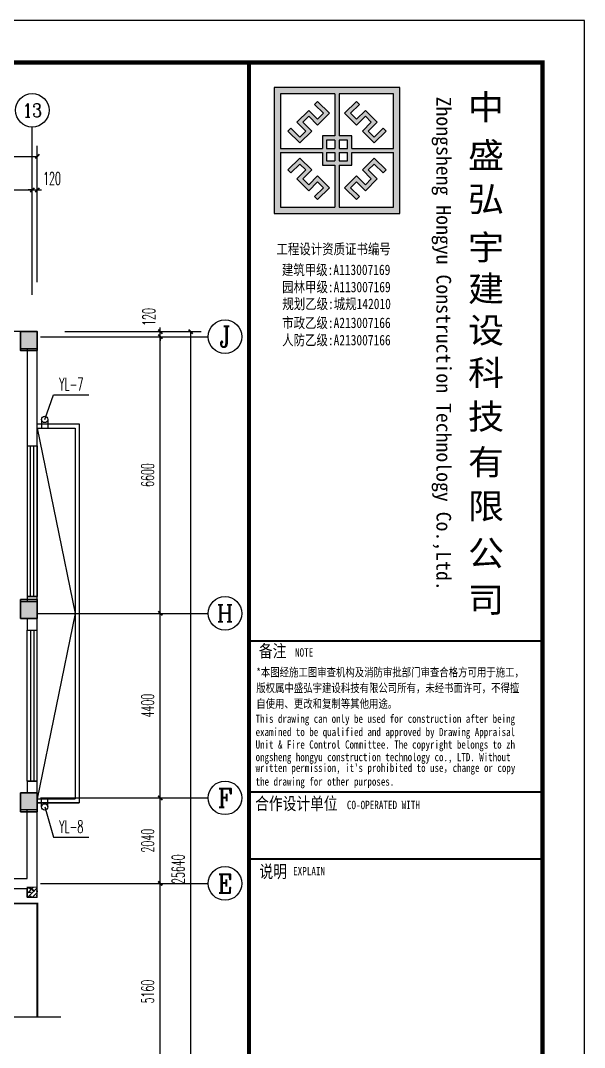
# Model space of a CAD drawing. Header units: inches. Extents: x -1293886 to -986005, y -15154 to 203628.
# Drawn here: x -1123505 to -1110058, y 2354 to 26846 of the extents above; entities that cross this region are included whole.
import ezdxf
from ezdxf.enums import TextEntityAlignment as Align

# ---------------------------------------------------------------- set-up
doc = ezdxf.new("R2010")
doc.units = ezdxf.units.IN
doc.header["$LTSCALE"] = 100
doc.header["$MEASUREMENT"] = 0
doc.linetypes.add('W_P', pattern=[7, 6, -1])
doc.layers.get('0').update_dxf_attribs({"color": 252})
for name, color, linetype in [('AXIS_TEXT', 7, 'Continuous'), ('PUB_HATCH', 8, 'Continuous'), ('PUB_WALL', 9, 'Continuous'), ('TK', 142, 'Continuous'), ('W_DIM', 4, 'Continuous'), ('WP_Y', 6, 'W_P'), ('WP_Y_LGBH', 4, 'Continuous')]:
    doc.layers.add(name, color=color, linetype=linetype)
doc.layers.add('COLU', color=2, linetype='Continuous', lineweight=30)
doc.layers.add('COLU-HATCH', color=7, linetype='Continuous', lineweight=25, true_color=0x5b5b5b)
doc.styles.add('_TCH_AXIS', font='COMPLEX', dxfattribs={"bigfont": 'GBCBIG'})
doc.styles.add('COMPLEX', font='COMPLEX')
doc.styles.add('DIM_FONT', font='bzxw.shx', dxfattribs={"width": 0.55, "bigfont": 'bzhz.shx'})
doc.styles.add('HYZT1', font='SimSun.ttf', dxfattribs={"width": 0.8})
doc.styles.add('HYZT2', font='SIMHEI.TTF', dxfattribs={"width": 0.8})
doc.styles.add('HZ', font='SIMPLEX.SHX', dxfattribs={"width": 0.55, "bigfont": 'HZTXT.SHX'})
doc.styles.add('HZ2', font='ROMAND.SHX', dxfattribs={"width": 0.7, "bigfont": 'HZTXT.SHX'})
doc.styles.get("Standard").update_dxf_attribs({"font": 'txt.shx', "bigfont": 'bzhz.shx'})
doc.dimstyles.new('DIMN', dxfattribs={"dimtxt": 300, "dimasz": 100, "dimexe": 250, "dimexo": 300, "dimgap": 150, "dimtad": 1, "dimdec": 0, "dimzin": 0, "dimdsep": 46, "dimtxsty": 'DIM_FONT', "dimblk": 'ARCHTICK', "dimcen": 0.09, "dimclrt": 7, "dimazin": 2, "dimtfac": 1, "dimtdec": 0, "dimtix": 1, "dimtmove": 2, "dimatfit": 3, "dimldrblk": 'ARCHTICK', "dimfxl": 0, "dimtolj": 1, "dimtzin": 0, "dimarcsym": 0})

# ---------------------------------------------------------------- blocks, each defined once
blk = doc.blocks.new('A$C34B85FCC')
at = {"layer": 'COLU-HATCH', "transparency": 33554687}
for points in [[(39140, 25250), (39140, 25700), (38740, 25700), (38740, 25250)], [(39140, 18860), (39140, 19310), (38740, 19310), (38740, 18860)], [(39140, 14250), (39140, 14700), (38740, 14700), (38740, 14250)]]:
    blk.add_hatch(color=256, dxfattribs=at).paths.add_polyline_path(points, flags=0)
at = {"layer": 'PUB_WALL'}
h = blk.add_hatch(dxfattribs=at)
h.set_pattern_fill('钢筋混凝土', color=256, scale=30)
h.set_pattern_definition([(45, (-1484153.734, 913765.92), (-53.0330086, 53.0330086), []), (50, (-1484153.73, 913765.92), (215.178055, -18.82564), [22.5, -247.5]), (355, (-1484153.73, 913765.92), (-41.6254, 225.65764), [18, -198]), (100.4514, (-1484135.8, 913764.35), (173.552815, 206.831863), [19.122057, -210.342634]), (46.1842, (-1484153.73, 913825.92), (320.172315, -49.655704), [33.75, -371.25]), (96.6356, (-1484127.05, 913821.78), (280.39881, 292.23536), [28.683086, -315.5139]), (351.1842, (-1484153.73, 913825.92), (280.398584, 292.23558), [27, -297]), (21, (-1484123.73, 913810.92), (179.072116, -120.785667), [22.5, -247.5]), (326, (-1484123.73, 913810.92), (72.9946, 217.545014), [18, -198]), (71.4514, (-1484108.81, 913800.86), (252.066789, 96.75915), [19.122057, -210.342634]), (37.5, (-1484153.734, 913765.92), (3.6479566, 99.868156), [0, -195.6, 0, -201, 0, -198.75]), (7.5, (-1484153.73, 913765.92), (78.920861, 118.3235136), [0, -114.6, 0, -191.1, 0, -75.75]), (327.5, (-1484220.634, 913765.92), (160.146731, -6.7664615), [0, -75, 0, -234, 0, -310.5]), (317.5, (-1484250.63, 913765.92), (174.955851, 30.031495), [0, -97.5, 0, -155.4, 0, -220.5])])
h.paths.add_polyline_path([(39209, 12210), (38900, 12210)])
h.paths.add_polyline_path([(39140, 12450), (38900, 12450), (38900, 12210), (39140, 12210)])
at = {"layer": 'COLU'}
for points in [[(39140, 25250), (39140, 25700), (38740, 25700), (38740, 25250)], [(39140, 18860), (39140, 19310), (38740, 19310), (38740, 18860)], [(39140, 14250), (39140, 14700), (38740, 14700), (38740, 14250)]]:
    blk.add_lwpolyline(points, close=True, dxfattribs=at)
at = {"layer": 'PUB_WALL', "const_width": 20}
blk.add_lwpolyline([(38900, 12210), (39140, 12210), (39140, 12450), (38900, 12450)], close=True, dxfattribs=at)
blk = doc.blocks.new('_ArchTick')
at = {"color": 0, "linetype": 'ByBlock', "const_width": 0.4}
blk.add_lwpolyline([(-0.5, -0.5), (0.5, 0.5)], dxfattribs=at)
blk = doc.blocks.new('*D295')
at = {"color": 0, "lineweight": -2}
for p, q in [((-1122373, 6266), (-1119923, 6266)), ((-1120173, 1106), (-1120173, 6266)), ((-1122373, 1106), (-1119923, 1106))]:
    blk.add_line(p, q, dxfattribs=at)
at = {"layer": 'Defpoints', "color": 0}
for p in [(-1122673, 6266), (-1120173, 6266), (-1122673, 1106)]:
    blk.add_point(p, dxfattribs=at)
at = {"color": 0, "lineweight": -2, "xscale": 100, "yscale": 100, "zscale": 100}
for p, rotation in [((-1120173, 6266), 90), ((-1120173, 1106), 270)]:
    blk.add_blockref('_ArchTick', p, dxfattribs=dict(at, rotation=rotation))
at = {"color": 7, "insert": (-1120473, 3686), "char_height": 300, "attachment_point": 5, "rotation": 90, "style": 'HZ'}
blk.add_mtext('\\A1;5160', dxfattribs=at)
blk = doc.blocks.new('*D296')
at = {"color": 0, "lineweight": -2}
for p, q in [((-1122373, 8306), (-1119923, 8306)), ((-1120173, 6266), (-1120173, 8306)), ((-1122373, 6266), (-1119923, 6266))]:
    blk.add_line(p, q, dxfattribs=at)
at = {"layer": 'Defpoints', "color": 0}
for p in [(-1122673, 8306), (-1120173, 8306), (-1122673, 6266)]:
    blk.add_point(p, dxfattribs=at)
at = {"color": 0, "lineweight": -2, "xscale": 100, "yscale": 100, "zscale": 100}
for p, rotation in [((-1120173, 8306), 90), ((-1120173, 6266), 270)]:
    blk.add_blockref('_ArchTick', p, dxfattribs=dict(at, rotation=rotation))
at = {"color": 7, "insert": (-1120473, 7286), "char_height": 300, "attachment_point": 5, "rotation": 90, "style": 'HZ'}
blk.add_mtext('\\A1;2040', dxfattribs=at)
blk = doc.blocks.new('*D297')
at = {"color": 0, "lineweight": -2}
for p, q in [((-1122373, 12706), (-1119923, 12706)), ((-1120173, 8306), (-1120173, 12706)), ((-1122373, 8306), (-1119923, 8306))]:
    blk.add_line(p, q, dxfattribs=at)
at = {"layer": 'Defpoints', "color": 0}
for p in [(-1122673, 12706), (-1120173, 12706), (-1122673, 8306)]:
    blk.add_point(p, dxfattribs=at)
at = {"color": 0, "lineweight": -2, "xscale": 100, "yscale": 100, "zscale": 100}
for p, rotation in [((-1120173, 12706), 90), ((-1120173, 8306), 270)]:
    blk.add_blockref('_ArchTick', p, dxfattribs=dict(at, rotation=rotation))
at = {"color": 7, "insert": (-1120473, 10506), "char_height": 300, "attachment_point": 5, "rotation": 90, "style": 'HZ'}
blk.add_mtext('\\A1;4400', dxfattribs=at)
blk = doc.blocks.new('*D298')
at = {"color": 0, "lineweight": -2}
for p, q in [((-1122373, 19306), (-1119923, 19306)), ((-1120173, 12706), (-1120173, 19306)), ((-1122373, 12706), (-1119923, 12706))]:
    blk.add_line(p, q, dxfattribs=at)
at = {"layer": 'Defpoints', "color": 0}
for p in [(-1122673, 19306), (-1120173, 19306), (-1122673, 12706)]:
    blk.add_point(p, dxfattribs=at)
at = {"color": 0, "lineweight": -2, "xscale": 100, "yscale": 100, "zscale": 100}
for p, rotation in [((-1120173, 19306), 90), ((-1120173, 12706), 270)]:
    blk.add_blockref('_ArchTick', p, dxfattribs=dict(at, rotation=rotation))
at = {"color": 7, "insert": (-1120473, 16006), "char_height": 300, "attachment_point": 5, "rotation": 90, "style": 'HZ'}
blk.add_mtext('\\A1;6600', dxfattribs=at)
blk = doc.blocks.new('*D299')
at = {"color": 0, "lineweight": -2}
for p, q in [((-1122373, 19426), (-1119923, 19426)), ((-1120173, 19426), (-1120173, 19526)), ((-1120173, 19306), (-1120173, 19426)), ((-1122373, 19306), (-1119923, 19306)), ((-1120173, 19306), (-1120173, 19206))]:
    blk.add_line(p, q, dxfattribs=at)
at = {"layer": 'Defpoints', "color": 0}
for p in [(-1122673, 19426), (-1120173, 19426), (-1122673, 19306)]:
    blk.add_point(p, dxfattribs=at)
at = {"color": 0, "lineweight": -2, "xscale": 100, "yscale": 100, "zscale": 100}
for p, rotation in [((-1120173, 19426), 270), ((-1120173, 19306), 90)]:
    blk.add_blockref('_ArchTick', p, dxfattribs=dict(at, rotation=rotation))
at = {"color": 7, "insert": (-1120448, 19776), "char_height": 300, "attachment_point": 5, "rotation": 90, "style": 'HZ'}
blk.add_mtext('\\A1;120', dxfattribs=at)
blk = doc.blocks.new('*D300')
at = {"color": 0, "lineweight": -2}
for p, q in [((-1122446, 19426), (-1119196, 19426)), ((-1119446, -6214), (-1119446, 19426)), ((-1122446, -6214), (-1119196, -6214))]:
    blk.add_line(p, q, dxfattribs=at)
at = {"layer": 'Defpoints', "color": 0}
for p in [(-1122746, 19426), (-1119446, 19426), (-1122746, -6214)]:
    blk.add_point(p, dxfattribs=at)
at = {"color": 0, "lineweight": -2, "xscale": 100, "yscale": 100, "zscale": 100}
for p, rotation in [((-1119446, 19426), 90), ((-1119446, -6214), 270)]:
    blk.add_blockref('_ArchTick', p, dxfattribs=dict(at, rotation=rotation))
at = {"color": 7, "insert": (-1119746, 6606), "char_height": 300, "attachment_point": 5, "rotation": 90, "style": 'HZ'}
blk.add_mtext('\\A1;25640', dxfattribs=at)
blk = doc.blocks.new('*D321')
at = {"color": 0, "lineweight": -2}
for p, q in [((-1128325, 20606), (-1128325, 23056)), ((-1123225, 20606), (-1123225, 23056)), ((-1128325, 22806), (-1123225, 22806))]:
    blk.add_line(p, q, dxfattribs=at)
at = {"layer": 'Defpoints', "color": 0}
for p in [(-1123225, 22806), (-1128325, 20306), (-1123225, 20306)]:
    blk.add_point(p, dxfattribs=at)
at = {"color": 0, "lineweight": -2, "xscale": 100, "yscale": 100, "zscale": 100, "rotation": 180}
blk.add_blockref('_ArchTick', (-1128325, 22806), dxfattribs=at)
at = {"color": 0, "lineweight": -2, "xscale": 100, "yscale": 100, "zscale": 100}
blk.add_blockref('_ArchTick', (-1123225, 22806), dxfattribs=at)
at = {"color": 7, "insert": (-1125775, 23106), "char_height": 300, "attachment_point": 5, "style": 'HZ'}
blk.add_mtext('\\A1;5100', dxfattribs=at)
blk = doc.blocks.new('*D322')
at = {"color": 0, "lineweight": -2}
for p, q in [((-1123225, 20606), (-1123225, 23056)), ((-1123105, 20606), (-1123105, 23056)), ((-1123225, 22806), (-1123325, 22806)), ((-1123225, 22806), (-1123105, 22806)), ((-1123105, 22806), (-1123005, 22806))]:
    blk.add_line(p, q, dxfattribs=at)
at = {"layer": 'Defpoints', "color": 0}
for p in [(-1123105, 22806), (-1123225, 20306), (-1123105, 20306)]:
    blk.add_point(p, dxfattribs=at)
at = {"color": 0, "lineweight": -2, "xscale": 100, "yscale": 100, "zscale": 100}
blk.add_blockref('_ArchTick', (-1123225, 22806), dxfattribs=at)
at = {"color": 0, "lineweight": -2, "xscale": 100, "yscale": 100, "zscale": 100, "rotation": 180}
blk.add_blockref('_ArchTick', (-1123105, 22806), dxfattribs=at)
at = {"color": 7, "insert": (-1122755, 23081), "char_height": 300, "attachment_point": 5, "style": 'HZ'}
blk.add_mtext('\\A1;120', dxfattribs=at)
blk = doc.blocks.new('*D323')
at = {"color": 0, "lineweight": -2}
for p, q in [((-1162245, 20606), (-1162245, 23856)), ((-1123105, 20606), (-1123105, 23856)), ((-1162245, 23606), (-1123105, 23606))]:
    blk.add_line(p, q, dxfattribs=at)
at = {"layer": 'Defpoints', "color": 0}
for p in [(-1123105, 23606), (-1162245, 20306), (-1123105, 20306)]:
    blk.add_point(p, dxfattribs=at)
at = {"color": 0, "lineweight": -2, "xscale": 100, "yscale": 100, "zscale": 100, "rotation": 180}
blk.add_blockref('_ArchTick', (-1162245, 23606), dxfattribs=at)
at = {"color": 0, "lineweight": -2, "xscale": 100, "yscale": 100, "zscale": 100}
blk.add_blockref('_ArchTick', (-1123105, 23606), dxfattribs=at)
at = {"color": 7, "insert": (-1142675, 23906), "char_height": 300, "attachment_point": 5, "style": 'HZ'}
blk.add_mtext('\\A1;39140', dxfattribs=at)
blk = doc.blocks.new('_AXISO')
blk.add_circle((0, 0), 0.5)
at = {"layer": 'AXIS_TEXT', "style": 'COMPLEX', "width": 1.041667}
blk.add_attdef('A', text='', height=0.56, dxfattribs=at).set_placement((-0.25, -0.28), (0.25, -0.28), align=Align.FIT)
blk = doc.blocks.new('_FZH')
blk.add_lwpolyline([(-0.5, -0.5), (0.5, -0.5), (0.5, 0.5), (-0.5, 0.5)], close=True)
at = {"layer": 'PUB_HATCH'}
blk.add_solid([(-0.5, -0.5), (0.5, -0.5), (-0.5, 0.5), (0.5, 0.5)], dxfattribs=at)
blk = doc.blocks.new('$TCHSYS$WIN2D')
for p, q in [((-0.5, 0.5), (0.5, 0.5)), ((-0.5, 0.5), (-0.5, -0.5)), ((0.5, 0.5), (0.5, -0.5)), ((0.5, 0.1667), (-0.5, 0.1667)), ((0.5, -0.1667), (-0.5, -0.1667)), ((-0.5, -0.5), (0.5, -0.5))]:
    blk.add_line(p, q)
blk = doc.blocks.new('A$C05385F37')
at = {"layer": 'TK'}
h = blk.add_hatch(color=256, dxfattribs=at)
h.paths.add_polyline_path([(-4400, -1600), (-7400, -1600), (-7400, -4600), (-4400, -4600)])
h.paths.add_polyline_path([(-4550, -3150), (-4550, -4450), (-5850, -4450), (-5850, -3450), (-5550, -3450), (-5550, -3150)], flags=16)
h.paths.add_polyline_path([(-4550, -3050), (-5550, -3050), (-5550, -2750), (-5850, -2750), (-5850, -1750), (-4550, -1750)], flags=16)
h.paths.add_polyline_path([(-4730, -3563), (-4801, -3634), (-5013, -3422), (-5154, -3563), (-4943, -3775), (-5225, -4058), (-5437, -3846), (-5578, -3987), (-5366, -4199), (-5437, -4270), (-5720, -3987), (-5437, -3704), (-5225, -3917), (-5084, -3775), (-5296, -3563), (-5013, -3280)], flags=0)
h.paths.add_polyline_path([(-5013, -2920), (-5296, -2637), (-5084, -2425), (-5225, -2283), (-5437, -2496), (-5720, -2213), (-5437, -1930), (-5366, -2001), (-5578, -2213), (-5437, -2354), (-5225, -2142), (-4943, -2425), (-5154, -2637), (-5013, -2778), (-4801, -2566), (-4730, -2637)], flags=0)
h.paths.add_polyline_path([(-5650, -3150), (-5650, -3350), (-5850, -3350), (-5850, -3150)], flags=16)
h.paths.add_polyline_path([(-5650, -3050), (-5850, -3050), (-5850, -2850), (-5650, -2850)], flags=16)
h.paths.add_polyline_path([(-5950, -3150), (-5950, -3350), (-6150, -3350), (-6150, -3150)], flags=16)
h.paths.add_polyline_path([(-5950, -3050), (-6150, -3050), (-6150, -2850), (-5950, -2850)], flags=16)
h.paths.add_polyline_path([(-5950, -3450), (-5950, -4450), (-7250, -4450), (-7250, -3150), (-6250, -3150), (-6250, -3450)], flags=16)
h.paths.add_polyline_path([(-5950, -2750), (-6250, -2750), (-6250, -3050), (-7250, -3050), (-7250, -1750), (-5950, -1750)], flags=16)
h.paths.add_polyline_path([(-6080, -3987), (-6363, -4270), (-6434, -4199), (-6222, -3987), (-6363, -3846), (-6575, -4058), (-6857, -3775), (-6646, -3563), (-6787, -3422), (-6999, -3634), (-7070, -3563), (-6787, -3280), (-6504, -3563), (-6716, -3775), (-6575, -3917), (-6363, -3704)], flags=0)
h.paths.add_polyline_path([(-6080, -2213), (-6363, -2496), (-6575, -2283), (-6716, -2425), (-6504, -2637), (-6787, -2920), (-7070, -2637), (-6999, -2566), (-6787, -2778), (-6646, -2637), (-6857, -2425), (-6575, -2142), (-6363, -2354), (-6222, -2213), (-6434, -2001), (-6363, -1930)], flags=0)
for points in [[(-6575, -2283), (-6363, -2496), (-6080, -2213), (-6363, -1930), (-6434, -2001), (-6222, -2213), (-6363, -2354), (-6575, -2142), (-6857, -2425), (-6646, -2637), (-6787, -2778), (-6999, -2566), (-7070, -2637), (-6787, -2920), (-6504, -2637), (-6716, -2425)], [(-5084, -2425), (-5296, -2637), (-5013, -2920), (-4730, -2637), (-4801, -2566), (-5013, -2778), (-5154, -2637), (-4943, -2425), (-5225, -2142), (-5437, -2354), (-5578, -2213), (-5366, -2001), (-5437, -1930), (-5720, -2213), (-5437, -2496), (-5225, -2283)], [(-6716, -3775), (-6504, -3563), (-6787, -3280), (-7070, -3563), (-6999, -3634), (-6787, -3422), (-6646, -3563), (-6857, -3775), (-6575, -4058), (-6363, -3846), (-6222, -3987), (-6434, -4199), (-6363, -4270), (-6080, -3987), (-6363, -3704), (-6575, -3917)], [(-5225, -3917), (-5437, -3704), (-5720, -3987), (-5437, -4270), (-5366, -4199), (-5578, -3987), (-5437, -3846), (-5225, -4058), (-4943, -3775), (-5154, -3563), (-5013, -3422), (-4801, -3634), (-4730, -3563), (-5013, -3280), (-5296, -3563), (-5084, -3775)]]:
    blk.add_hatch(color=256, dxfattribs=at).paths.add_polyline_path(points)
for p, q in [((-8000, -1000), (-1000, -1000)), ((-1000, -1000), (-1000, -26100)), ((-5950, -1750), (-5950, -2750)), ((-5850, -1750), (-5850, -2750)), ((-5950, -2850), (-5950, -3050)), ((-5850, -2850), (-5850, -3050)), ((-7250, -3050), (-6250, -3050)), ((-7250, -3150), (-6250, -3150)), ((-6150, -3050), (-5950, -3050)), ((-6150, -3150), (-5950, -3150)), ((-5950, -3150), (-5950, -3350)), ((-5850, -3050), (-5650, -3050)), ((-5850, -3150), (-5650, -3150)), ((-5850, -3150), (-5850, -3350)), ((-5550, -3050), (-4550, -3050)), ((-5550, -3150), (-4550, -3150)), ((-5950, -3450), (-5950, -4450)), ((-5850, -3450), (-5850, -4450)), ((-8000, -14800), (-1000, -14800))]:
    blk.add_line(p, q, dxfattribs=at)
for points, const_width in [([(-8000, -1000), (-8000, -41000)], 100), ([(-8000, -14800), (-1000, -14800)], 50), ([(-1000, -18400), (-8000, -18400)], 50), ([(-1000, -20000), (-8000, -20000)], 50)]:
    blk.add_lwpolyline(points, dxfattribs=dict(at, const_width=const_width))
for points in [[(-7400, -4600), (-4400, -4600), (-4400, -1600), (-7400, -1600)], [(-6504, -2637), (-6787, -2920), (-7070, -2637), (-6999, -2566), (-6787, -2778), (-6646, -2637), (-6857, -2425), (-6575, -2142), (-6363, -2354), (-6222, -2213), (-6434, -2001), (-6363, -1930), (-6080, -2213), (-6363, -2496), (-6575, -2283), (-6716, -2425)], [(-5296, -2637), (-5013, -2920), (-4730, -2637), (-4801, -2566), (-5013, -2778), (-5154, -2637), (-4943, -2425), (-5225, -2142), (-5437, -2354), (-5578, -2213), (-5366, -2001), (-5437, -1930), (-5720, -2213), (-5437, -2496), (-5225, -2283), (-5084, -2425)], [(-6504, -3563), (-6787, -3280), (-7070, -3563), (-6999, -3634), (-6787, -3422), (-6646, -3563), (-6857, -3775), (-6575, -4058), (-6363, -3846), (-6222, -3987), (-6434, -4199), (-6363, -4270), (-6080, -3987), (-6363, -3704), (-6575, -3917), (-6716, -3775)], [(-5296, -3563), (-5013, -3280), (-4730, -3563), (-4801, -3634), (-5013, -3422), (-5154, -3563), (-4943, -3775), (-5225, -4058), (-5437, -3846), (-5578, -3987), (-5366, -4199), (-5437, -4270), (-5720, -3987), (-5437, -3704), (-5225, -3917), (-5084, -3775)]]:
    blk.add_lwpolyline(points, close=True, dxfattribs=at)
for points in [[(-5950, -1750), (-7250, -1750), (-7250, -3050)], [(-4550, -3050), (-4550, -1750), (-5850, -1750)], [(-5950, -2750), (-6250, -2750), (-6250, -3050)], [(-5950, -2850), (-6150, -2850), (-6150, -3050)], [(-5550, -3050), (-5550, -2750), (-5850, -2750)], [(-5650, -3050), (-5650, -2850), (-5850, -2850)], [(-7250, -3150), (-7250, -4450), (-5950, -4450)], [(-6250, -3150), (-6250, -3450), (-5950, -3450)], [(-6150, -3150), (-6150, -3350), (-5950, -3350)], [(-5850, -4450), (-4550, -4450), (-4550, -3150)], [(-5850, -3350), (-5650, -3350), (-5650, -3150)], [(-5850, -3450), (-5550, -3450), (-5550, -3150)]]:
    blk.add_lwpolyline(points, dxfattribs=at)
for s, height, style, width, p in [('中', 600, 'HYZT2', 1.05, (-2778, -2366)), ('盛', 600, 'HYZT2', 1.05, (-2778, -3515)), ('弘', 600, 'HYZT2', 1.05, (-2778, -4559)), ('宇', 600, 'HYZT2', 1.05, (-2778, -5708)), ('工程设计资质证书编号', 250, 'HYZT1', 0.8, (-7346, -5574)), ('建', 600, 'HYZT2', 1.05, (-2778, -6696)), ('设', 600, 'HYZT2', 1.05, (-2778, -7687)), ('科', 600, 'HYZT2', 1.05, (-2778, -8702)), ('技', 600, 'HYZT2', 1.05, (-2778, -9744)), ('有', 600, 'HYZT2', 1.05, (-2778, -10833)), ('限', 600, 'HYZT2', 1.05, (-2778, -11880)), ('公', 600, 'HYZT2', 1.05, (-2778, -13003)), ('司', 600, 'HYZT2', 1.05, (-2778, -14115)), ('备注', 300, 'HYZT1', 0.8, (-7763, -15187)), ('NOTE', 200, 'HYZT1', 0.8, (-6902, -15171)), ('*本图经施工图审查机构及消防审批部门审查合格方可用于施工，', 200, 'HYZT1', 0.8, (-7826, -15644)), ('版权属中盛弘宇建设科技有限公司所有，未经书面许可，不得擅', 200, 'HYZT1', 0.8, (-7826, -16019)), ('自使用、更改和复制等其他用途。', 200, 'HYZT1', 0.8, (-7826, -16394)), ('This drawing can only be used for construction after being ', 196, 'HYZT1', 0.8, (-7842, -16750)), ('examined to be qualified and approved by Drawing Appraisal ', 196, 'HYZT1', 0.8, (-7842, -17066)), ('Unit & Fire Control Committee. The copyright belongs to zh', 196, 'HYZT1', 0.8, (-7842, -17365)), ('ongsheng hongyu construction technology co., LTD. Without ', 196, 'HYZT1', 0.8, (-7842, -17665)), ("written permission, it's prohibited to use，change or copy ", 196, 'HYZT1', 0.8, (-7842, -17921)), ('the drawing for other purposes.', 196, 'HYZT1', 0.8, (-7842, -18248)), ('合作设计单位', 300, 'HYZT1', 0.8, (-7852, -18825)), ('CO-OPERATED WITH', 200, 'HYZT1', 0.8, (-5665, -18809)), ('说明', 300, 'HYZT1', 0.8, (-7751, -20445)), ('EXPLAIN', 200, 'HYZT1', 0.8, (-6948, -20388))]:
    blk.add_text(s, height=height, dxfattribs=dict(at, style=style, width=width)).set_placement(p)
at = {"layer": 'TK', "style": 'HYZT2', "width": 0.99}
blk.add_text('Zhongsheng Hongyu Construction Technology Co.,Ltd.', height=350, rotation=270, dxfattribs=at).set_placement((-3530, -1814))
at = {"layer": 'TK', "style": 'HYZT1', "width": 0.8}
for s, p in [('建筑甲级:A113007169', (-5922, -5945)), ('园林甲级:A113007169', (-5915, -6355)), ('规划乙级:城规142010', (-5911, -6757)), ('市政乙级:A213007166', (-5915, -7209)), ('人防乙级:A213007166', (-5915, -7621))]:
    blk.add_text(s, height=250, dxfattribs=at).set_placement(p, align=Align.MIDDLE_CENTER)
blk = doc.blocks.new('$LIGUAN')
at = {"color": 0, "linetype": 'Continuous'}
blk.add_circle((0, 0), 0.5, dxfattribs=at)
at = {"color": 0, "flags": 1}
for tag in ['THICK', 'BG_D', 'BG_T']:
    blk.add_attdef(tag, (0, 0), '', height=0.0001, dxfattribs=at)

msp = doc.modelspace()

# ---------------------------------------------------------------- linework, layer by layer
for p, q in [((-1123225, 20306), (-1123225, 24306)), ((-1123029.1, 19306), (-1119029.1, 19306)), ((-1123345, 19026), (-1123345, 16705.9)), ((-1123105, 16705.9), (-1123105, 19026)), ((-1123104.9, 17226), (-1122104.9, 17226)), ((-1122104.9, 17226), (-1122104.9, 8186)), ((-1123104.9, 17126), (-1122204.9, 17126)), ((-1122204.9, 17126), (-1122204.9, 8286)), ((-1123345, 16705.9), (-1123105, 16705.9)), ((-1123105, 13105.9), (-1123345, 13105.9)), ((-1123345, 13105.9), (-1123345, 12986)), ((-1123105, 12986), (-1123105, 13105.9)), ((-1123345, 12586), (-1123345, 12305.9)), ((-1123105, 12706), (-1122204.9, 12706)), ((-1123105, 12305.9), (-1123105, 12586)), ((-1123029.1, 12706), (-1119029.1, 12706)), ((-1123345, 12305.9), (-1123105, 12305.9)), ((-1123105, 8705.9), (-1123345, 8705.9)), ((-1123345, 8705.9), (-1123345, 8426)), ((-1123105, 8426), (-1123105, 8705.9)), ((-1123104.9, 8286), (-1122204.9, 8286)), ((-1123104.9, 8186), (-1122104.9, 8186)), ((-1123029.1, 8306), (-1119029.1, 8306)), ((-1123345, 6386), (-1123345, 8026)), ((-1123105, 6266), (-1123105, 8026)), ((-1125605, 6386), (-1123345, 6386)), ((-1125725, 6146), (-1123345, 6146)), ((-1123345, 5936), (-1123345, 6146)), ((-1123105, 5936), (-1123105, 6266)), ((-1123029.1, 6266), (-1119029.1, 6266)), ((-1123345, 5936), (-1123105, 5936))]:
    msp.add_line(p, q)
for points in [[(-1123105, 19426), (-1159645, 19426), (-1159645, 8426), (-1162245, 8426), (-1162245, -6274), (-1153345, -6274), (-1153345, -2014), (-1152805, -2014), (-1152805, 1226), (-1153405, 1226), (-1153405, 8186), (-1128445, 8186), (-1128445, 6146), (-1123345, 6146), (-1123345, 5936), (-1123105, 5936), (-1123105, 8186), (-1123105, 8186), (-1123105, 17226), (-1123105, 17226), (-1123105, 19426)], [(-1123105, 17226), (-1122105, 17226), (-1122105, 8186), (-1123105, 8186)], [(-1123104.9, 17126), (-1122204.9, 12706), (-1123104.9, 8286)], [(-1122540.5, 3073.7), (-1130910.2, 3073.7), (-1131010.2, 3373.7), (-1131010.2, 2773.7), (-1131110.2, 3073.7), (-1140607.4, 3073.7)]]:
    msp.add_lwpolyline(points)
at = {"const_width": 45}
msp.add_lwpolyline([(-1139945.2, 3073.7), (-1139945.2, 5786), (-1123105, 5786), (-1123105, 3073.7)], dxfattribs=at)
at = {"layer": 'TK'}
msp.add_lwpolyline([(-1169457.5, -15153.6), (-1110057.5, -15153.6), (-1110057.5, 26846.4), (-1169457.5, 26846.4)], close=True, dxfattribs=at)
at = {"layer": 'TK', "const_width": 100}
msp.add_lwpolyline([(-1166957.5, -14153.6), (-1111057.5, -14153.6), (-1111057.5, 25846.4), (-1166957.5, 25846.4)], close=True, dxfattribs=at)
at = {"layer": 'W_DIM'}
for p, q in [((-1123002.8, 17331.8), (-1123002.8, 17126)), ((-1122852.8, 17331.8), (-1122852.8, 17126)), ((-1123002.8, 8091.3), (-1123002.8, 8286)), ((-1122852.8, 8091.3), (-1122852.8, 8286))]:
    msp.add_line(p, q, dxfattribs=at)
at = {"layer": 'WP_Y_LGBH'}
for points in [[(-1122927.8, 17331.8), (-1122716, 17922.3), (-1121876, 17922.3)], [(-1122927.8, 8091.3), (-1122716, 7369.4), (-1121876, 7369.4)]]:
    msp.add_lwpolyline(points, dxfattribs=at)

# ---------------------------------------------------------------- block references
at = {"color": 4}
msp.add_blockref('A$C05385F37', (-1110057.5, 26846.4), dxfattribs=at)
ref = msp.add_blockref('_AXISO', (-1123225, 24706), dxfattribs=dict(xscale=800, yscale=800, zscale=800))
ref.add_attrib('A', '13', dxfattribs={"layer": 'AXIS_TEXT', "height": 328.45, "style": '_TCH_AXIS'}).set_placement((-1123451.8, 24541.8), (-1122998.2, 24541.8), align=Align.FIT)
ref = msp.add_blockref('_AXISO', (-1118629.1, 19306), dxfattribs=dict(xscale=800, yscale=800, zscale=800))
ref.add_attrib('A', 'J', dxfattribs={"layer": 'AXIS_TEXT', "height": 496.1, "style": '_TCH_AXIS'}).set_placement((-1118759, 19057.9), (-1118499.2, 19057.9), align=Align.FIT)
msp.add_blockref('A$C34B85FCC', (-1162245, -6274))
at = {"xscale": 400, "yscale": 400, "zscale": 400}
for p in [(-1123305, 19226), (-1123305, 12786), (-1123305, 8226)]:
    msp.add_blockref('_FZH', p, dxfattribs=at)
at = {"yscale": 240, "rotation": 90}
for p, xscale, zscale in [((-1123225, 14905.9), -3600, -3600), ((-1123225, 10505.9), 3600, 3600)]:
    msp.add_blockref('$TCHSYS$WIN2D', p, dxfattribs=dict(at, xscale=xscale, zscale=zscale))
ref = msp.add_blockref('_AXISO', (-1118629.1, 12706), dxfattribs=dict(xscale=800, yscale=800, zscale=800))
ref.add_attrib('A', 'H', dxfattribs={"layer": 'AXIS_TEXT', "height": 405.5, "style": '_TCH_AXIS'}).set_placement((-1118822.2, 12503.2), (-1118436, 12503.2), align=Align.FIT)
ref = msp.add_blockref('_AXISO', (-1118629.1, 8306), dxfattribs=dict(xscale=800, yscale=800, zscale=800))
ref.add_attrib('A', 'F', dxfattribs={"layer": 'AXIS_TEXT', "height": 445.4, "style": '_TCH_AXIS'}).set_placement((-1118798.8, 8083.3), (-1118459.4, 8083.3), align=Align.FIT)
ref = msp.add_blockref('_AXISO', (-1118629.1, 6266), dxfattribs=dict(xscale=800, yscale=800, zscale=800))
ref.add_attrib('A', 'E', dxfattribs={"layer": 'AXIS_TEXT', "height": 445.4, "style": '_TCH_AXIS'}).set_placement((-1118798.8, 6043.3), (-1118459.4, 6043.3), align=Align.FIT)
at = {"layer": 'WP_Y', "xscale": 150, "yscale": 150, "zscale": 150}
for p in [(-1122927.8, 17331.8), (-1122927.8, 8091.3)]:
    msp.add_blockref('$LIGUAN', p, dxfattribs=at)

# ---------------------------------------------------------------- texts
at = {"layer": 'WP_Y_LGBH', "style": 'HZ2', "width": 0.55}
for s, p in [('YL-7', (-1122296, 18022.3)), ('YL-8', (-1122296, 7469.4))]:
    msp.add_text(s, height=300, dxfattribs=at).set_placement(p, align=Align.CENTER)

# ---------------------------------------------------------------- dimensions: what is measured, and where the dimension line sits
for p1, p2, distance, picture, middle in [((-1162245, 20306), (-1123105, 20306), 3300, '*D323', (-1142675, 23906)), ((-1128325, 20306), (-1123225, 20306), 2500, '*D321', (-1125775, 23106)), ((-1122746.5, -6214), (-1122746.5, 19426), -3300, '*D300', (-1119746.5, 6606)), ((-1122673, 12706), (-1122673, 19306), -2500, '*D298', (-1120473, 16006)), ((-1122673, 8306), (-1122673, 12706), -2500, '*D297', (-1120473, 10506)), ((-1122673, 6266), (-1122673, 8306), -2500, '*D296', (-1120473, 7286)), ((-1122673, 1106), (-1122673, 6266), -2500, '*D295', (-1120473, 3686))]:
    dim = msp.add_aligned_dim(p1=p1, p2=p2, distance=distance, dimstyle='DIMN', override={"dimtxsty": 'HZ'})
    dim.commit()
    dim.dimension.update_dxf_attribs({"geometry": picture, "text_midpoint": middle})
for base, p1, p2, angle, picture, middle in [((-1123105, 22806), (-1123225, 20306), (-1123105, 20306), 0, '*D322', (-1122755, 23081)), ((-1120173, 19426), (-1122673, 19306), (-1122673, 19426), 90, '*D299', (-1120448, 19776))]:
    dim = msp.add_linear_dim(base=base, p1=p1, p2=p2, angle=angle, dimstyle='DIMN', override={"dimtxsty": 'HZ'})
    dim.commit()
    dim.dimension.update_dxf_attribs({"geometry": picture, "text_midpoint": middle, "dimtype": 161})

doc.saveas('drawing.dxf')
